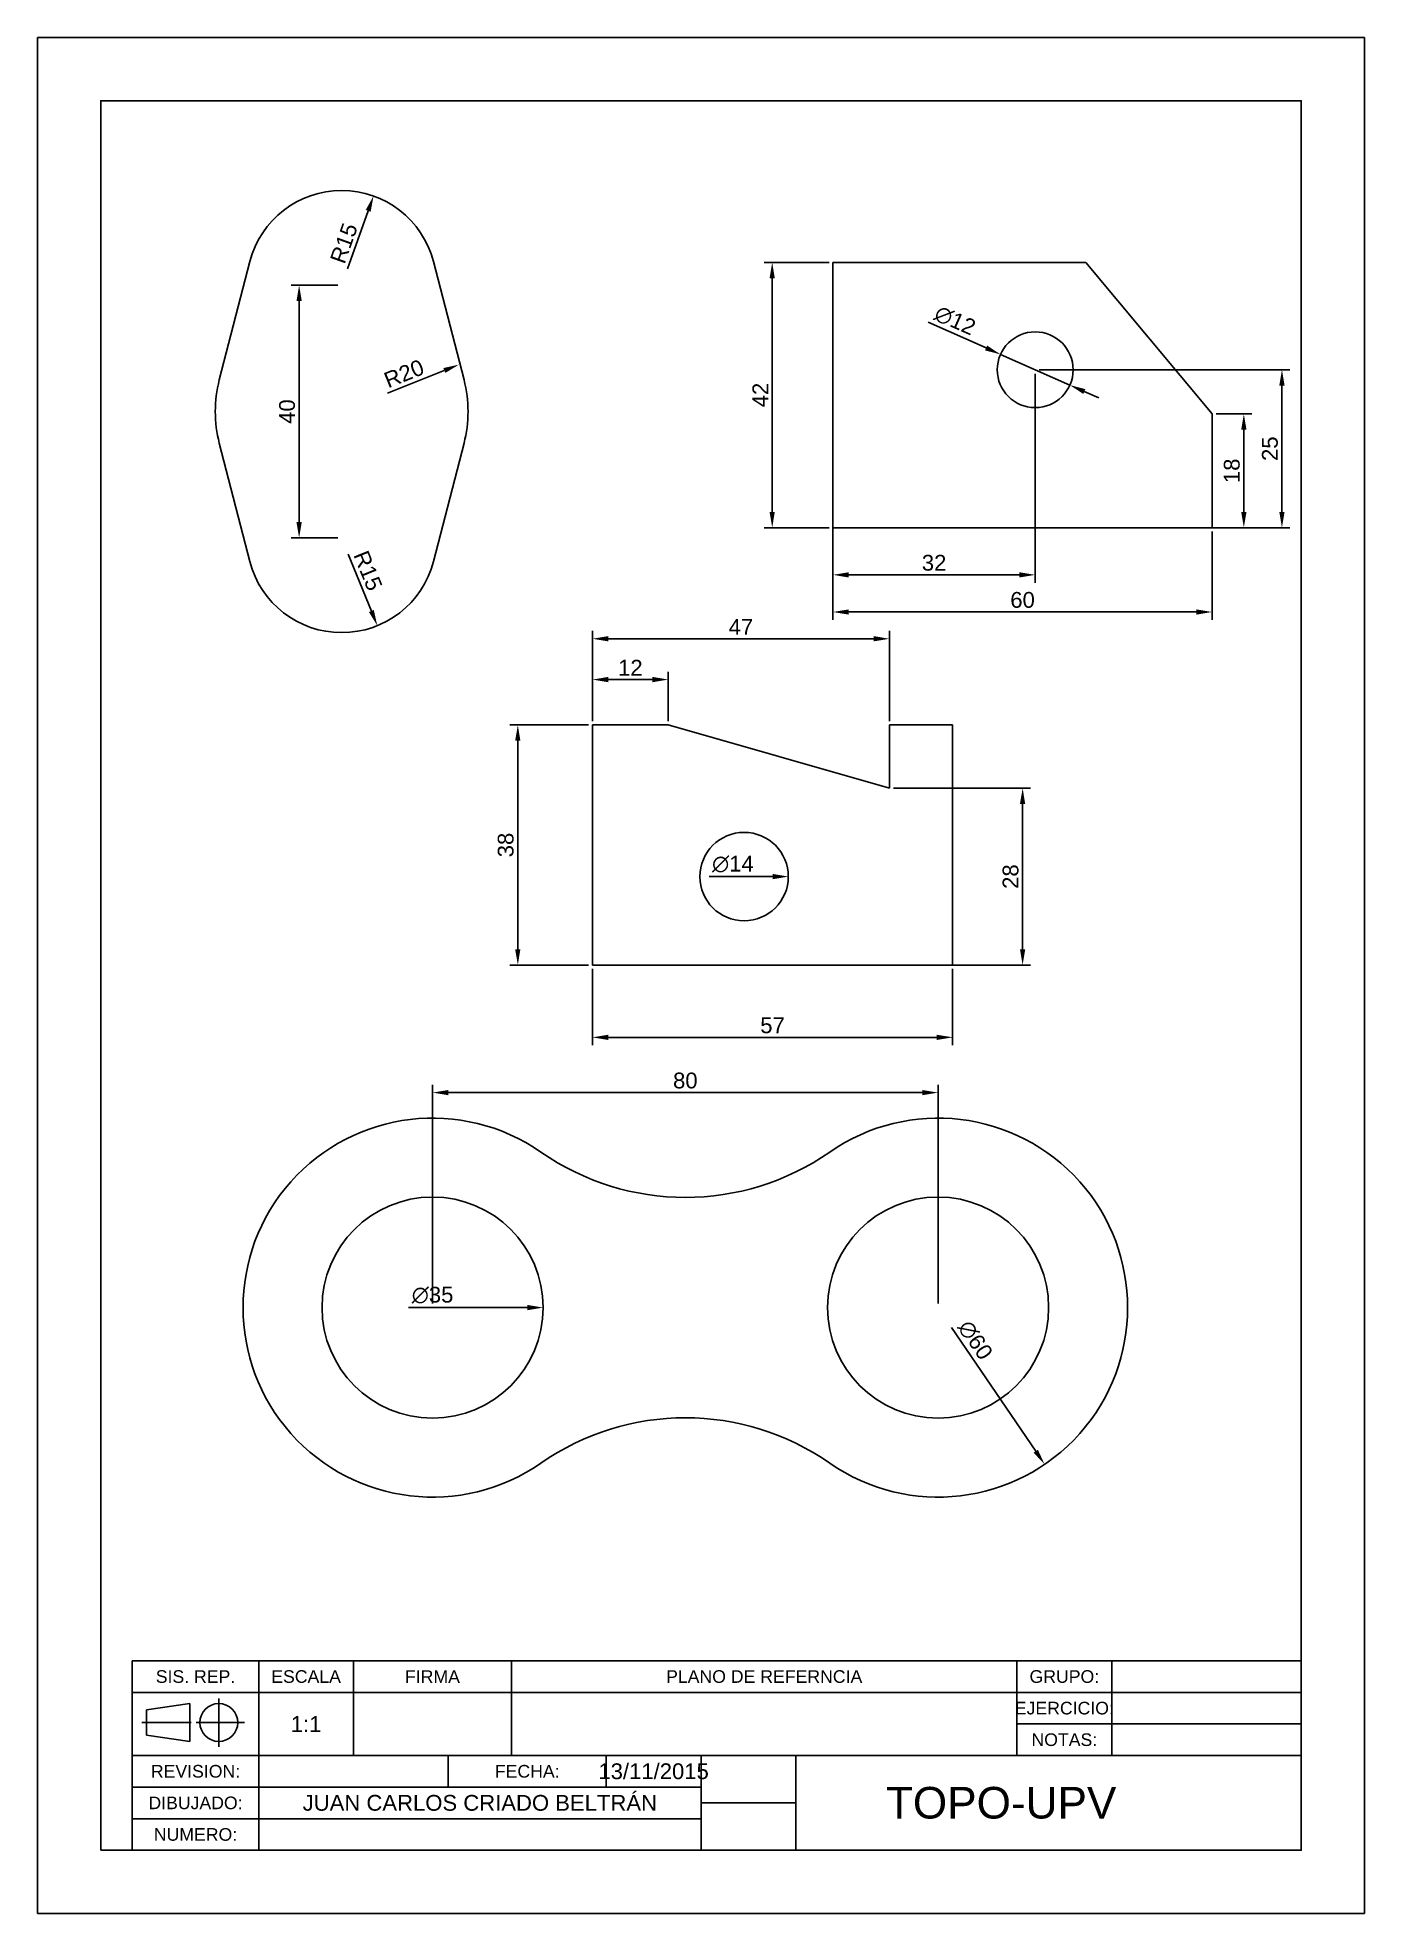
# Model space of a CAD drawing. Header units: millimetres. Extents: x 0 to 210, y 0 to 297.
import ezdxf

# ---------------------------------------------------------------- set-up
doc = ezdxf.new("R2010")
doc.units = ezdxf.units.MM
for name, color, linetype in [('Cotas', 1, 'Continuous'), ('Dibujo', 7, 'Continuous'), ('Sombreado', 7, 'Continuous')]:
    doc.layers.add(name, color=color, linetype=linetype)
doc.styles.get("Standard").update_dxf_attribs({"font": 'arial.ttf'})
doc.dimstyles.new('ISO-25', dxfattribs={"dimtxt": 2.5, "dimasz": 2.5, "dimexe": 1.25, "dimexo": 0.625, "dimtad": 1, "dimdec": 1, "dimtxsty": 'Standard', "dimcen": 2.5, "dimadec": 0, "dimazin": 0, "dimtfac": 1, "dimtdec": 1, "dimtmove": 0, "dimatfit": 3, "dimfxl": 1, "dimarcsym": 0})

# ---------------------------------------------------------------- blocks, each defined once
blk = doc.blocks.new('*D26')
at = {"layer": 'Cotas', "color": 0, "lineweight": -2, "transparency": 16777216}
for p, q in [((47.51, 257.78), (40.15, 257.78)), ((41.4, 255.28), (41.4, 220.28)), ((47.51, 217.78), (40.15, 217.78))]:
    blk.add_line(p, q, dxfattribs=at)
at = {"layer": 'Cotas', "color": 0, "transparency": 16777216}
for points in [[(40.98, 255.28), (41.82, 255.28), (41.4, 257.78)], [(40.98, 220.28), (41.82, 220.28), (41.4, 217.78)]]:
    blk.add_solid(points, dxfattribs=at)
at = {"layer": 'Defpoints', "color": 0, "transparency": 16777216}
for p in [(48.13, 257.78), (41.4, 217.78), (48.13, 217.78)]:
    blk.add_point(p, dxfattribs=at)
at = {"layer": 'Cotas', "color": 0, "transparency": 16777216, "insert": (39.5, 237.78), "char_height": 2.5, "attachment_point": 5, "rotation": 90}
blk.add_mtext('40', dxfattribs=at)
blk = doc.blocks.new('*D27')
at = {"layer": 'Cotas', "color": 0, "lineweight": -2, "transparency": 16777216}
blk.add_line((55.36, 240.68), (64.38, 244.29), dxfattribs=at)
at = {"layer": 'Cotas', "color": 0, "transparency": 16777216}
blk.add_solid([(64.23, 244.67), (64.54, 243.9), (66.7, 245.22)], dxfattribs=at)
at = {"layer": 'Defpoints', "color": 0, "transparency": 16777216}
for p in [(66.7, 245.22), (48.13, 237.78)]:
    blk.add_point(p, dxfattribs=at)
at = {"layer": 'Cotas', "color": 0, "transparency": 16777216, "insert": (58, 243.78), "char_height": 2.5, "attachment_point": 5, "rotation": 21.8212}
blk.add_mtext('R20', dxfattribs=at)
blk = doc.blocks.new('*D28')
at = {"layer": 'Cotas', "color": 0, "lineweight": -2, "transparency": 16777216}
blk.add_line((49.06, 260.38), (52.33, 269.56), dxfattribs=at)
at = {"layer": 'Cotas', "color": 0, "transparency": 16777216}
blk.add_solid([(51.94, 269.7), (52.72, 269.42), (53.17, 271.91)], dxfattribs=at)
at = {"layer": 'Defpoints', "color": 0, "transparency": 16777216}
for p in [(53.17, 271.91), (48.13, 257.78)]:
    blk.add_point(p, dxfattribs=at)
at = {"layer": 'Cotas', "color": 0, "transparency": 16777216, "insert": (48.49, 264.43), "char_height": 2.5, "attachment_point": 5, "rotation": 70.3783}
blk.add_mtext('R15', dxfattribs=at)
blk = doc.blocks.new('*D29')
at = {"layer": 'Cotas', "color": 0, "lineweight": -2, "transparency": 16777216}
blk.add_line((49.17, 215.23), (52.83, 206.2), dxfattribs=at)
at = {"layer": 'Cotas', "color": 0, "transparency": 16777216}
blk.add_solid([(53.22, 206.36), (52.45, 206.04), (53.77, 203.88)], dxfattribs=at)
at = {"layer": 'Defpoints', "color": 0, "transparency": 16777216}
for p in [(48.13, 217.78), (53.77, 203.88)]:
    blk.add_point(p, dxfattribs=at)
at = {"layer": 'Cotas', "color": 0, "transparency": 16777216, "insert": (52.29, 212.59), "char_height": 2.5, "attachment_point": 5, "rotation": 292.0744}
blk.add_mtext('R15', dxfattribs=at)
blk = doc.blocks.new('*D30')
at = {"layer": 'Cotas', "color": 0, "lineweight": -2, "transparency": 16777216}
blk.add_line((58.73, 95.92), (77.52, 95.92), dxfattribs=at)
at = {"layer": 'Cotas', "color": 0, "transparency": 16777216}
blk.add_solid([(77.52, 96.34), (77.52, 95.51), (80.02, 95.92)], dxfattribs=at)
at = {"layer": 'Defpoints', "color": 0, "transparency": 16777216}
for p in [(45.02, 95.92), (80.02, 95.92)]:
    blk.add_point(p, dxfattribs=at)
at = {"layer": 'Cotas', "color": 0, "transparency": 16777216, "insert": (62.52, 97.89), "char_height": 2.5, "attachment_point": 5}
blk.add_mtext('∅35', dxfattribs=at)
blk = doc.blocks.new('*D31')
at = {"layer": 'Cotas', "color": 0, "lineweight": -2, "transparency": 16777216}
blk.add_line((144.65, 92.78), (157.98, 73.18), dxfattribs=at)
at = {"layer": 'Cotas', "color": 0, "transparency": 16777216}
blk.add_solid([(158.32, 73.41), (157.63, 72.95), (159.38, 71.11)], dxfattribs=at)
at = {"layer": 'Defpoints', "color": 0, "transparency": 16777216}
for p in [(125.65, 120.73), (159.38, 71.11)]:
    blk.add_point(p, dxfattribs=at)
at = {"layer": 'Cotas', "color": 0, "transparency": 16777216, "insert": (148.4, 90.77), "char_height": 2.5, "attachment_point": 5, "rotation": 304.2109}
blk.add_mtext('∅60', dxfattribs=at)
blk = doc.blocks.new('*D32')
at = {"layer": 'Cotas', "color": 0, "lineweight": -2, "transparency": 16777216}
for p, q in [((62.52, 96.55), (62.52, 131.21)), ((142.52, 96.55), (142.52, 131.21)), ((65.02, 129.96), (140.02, 129.96))]:
    blk.add_line(p, q, dxfattribs=at)
at = {"layer": 'Cotas', "color": 0, "transparency": 16777216}
for points in [[(65.02, 130.37), (65.02, 129.54), (62.52, 129.96)], [(140.02, 130.37), (140.02, 129.54), (142.52, 129.96)]]:
    blk.add_solid(points, dxfattribs=at)
at = {"layer": 'Defpoints', "color": 0, "transparency": 16777216}
for p in [(142.52, 129.96), (62.52, 95.92), (142.52, 95.92)]:
    blk.add_point(p, dxfattribs=at)
at = {"layer": 'Cotas', "color": 0, "transparency": 16777216, "insert": (102.52, 131.86), "char_height": 2.5, "attachment_point": 5}
blk.add_mtext('80', dxfattribs=at)
blk = doc.blocks.new('*D33')
at = {"layer": 'Cotas', "color": 0, "lineweight": -2, "transparency": 16777216}
blk.add_line((106.28, 164.16), (116.32, 164.16), dxfattribs=at)
at = {"layer": 'Cotas', "color": 0, "transparency": 16777216}
blk.add_solid([(116.32, 164.58), (116.32, 163.74), (118.82, 164.16)], dxfattribs=at)
at = {"layer": 'Defpoints', "color": 0, "transparency": 16777216}
for p in [(104.82, 164.16), (118.82, 164.16)]:
    blk.add_point(p, dxfattribs=at)
at = {"layer": 'Cotas', "color": 0, "transparency": 16777216, "insert": (110.05, 166.13), "char_height": 2.5, "attachment_point": 5}
blk.add_mtext('∅14', dxfattribs=at)
blk = doc.blocks.new('*D34')
at = {"layer": 'Cotas', "color": 0, "lineweight": -2, "transparency": 16777216}
for p, q in [((87.2, 188.16), (74.76, 188.16)), ((76.01, 185.66), (76.01, 152.66)), ((87.2, 150.16), (74.76, 150.16))]:
    blk.add_line(p, q, dxfattribs=at)
at = {"layer": 'Cotas', "color": 0, "transparency": 16777216}
for points in [[(75.59, 185.66), (76.42, 185.66), (76.01, 188.16)], [(75.59, 152.66), (76.42, 152.66), (76.01, 150.16)]]:
    blk.add_solid(points, dxfattribs=at)
at = {"layer": 'Defpoints', "color": 0, "transparency": 16777216}
for p in [(87.82, 188.16), (76.01, 150.16), (87.82, 150.16)]:
    blk.add_point(p, dxfattribs=at)
at = {"layer": 'Cotas', "color": 0, "transparency": 16777216, "insert": (74.1, 169.16), "char_height": 2.5, "attachment_point": 5, "rotation": 90}
blk.add_mtext('38', dxfattribs=at)
blk = doc.blocks.new('*D35')
at = {"layer": 'Cotas', "color": 0, "lineweight": -2, "transparency": 16777216}
for p, q in [((87.82, 149.54), (87.82, 137.46)), ((144.82, 149.54), (144.82, 137.46)), ((90.32, 138.71), (142.32, 138.71))]:
    blk.add_line(p, q, dxfattribs=at)
at = {"layer": 'Cotas', "color": 0, "transparency": 16777216}
for points in [[(90.32, 139.12), (90.32, 138.29), (87.82, 138.71)], [(142.32, 139.12), (142.32, 138.29), (144.82, 138.71)]]:
    blk.add_solid(points, dxfattribs=at)
at = {"layer": 'Defpoints', "color": 0, "transparency": 16777216}
for p in [(87.82, 150.16), (144.82, 150.16), (144.82, 138.71)]:
    blk.add_point(p, dxfattribs=at)
at = {"layer": 'Cotas', "color": 0, "transparency": 16777216, "insert": (116.32, 140.6), "char_height": 2.5, "attachment_point": 5}
blk.add_mtext('57', dxfattribs=at)
blk = doc.blocks.new('*D36')
at = {"layer": 'Cotas', "color": 0, "lineweight": -2, "transparency": 16777216}
for p, q in [((135.45, 178.16), (157.15, 178.16)), ((155.9, 175.66), (155.9, 152.66)), ((135.45, 150.16), (157.15, 150.16))]:
    blk.add_line(p, q, dxfattribs=at)
at = {"layer": 'Cotas', "color": 0, "transparency": 16777216}
for points in [[(155.48, 175.66), (156.31, 175.66), (155.9, 178.16)], [(155.48, 152.66), (156.31, 152.66), (155.9, 150.16)]]:
    blk.add_solid(points, dxfattribs=at)
at = {"layer": 'Defpoints', "color": 0, "transparency": 16777216}
for p in [(134.82, 178.16), (134.82, 150.16), (155.9, 150.16)]:
    blk.add_point(p, dxfattribs=at)
at = {"layer": 'Cotas', "color": 0, "transparency": 16777216, "insert": (154, 164.16), "char_height": 2.5, "attachment_point": 5, "rotation": 90}
blk.add_mtext('28', dxfattribs=at)
blk = doc.blocks.new('*D37')
at = {"layer": 'Cotas', "color": 0, "lineweight": -2, "transparency": 16777216}
for p, q in [((87.82, 188.79), (87.82, 196.6)), ((99.82, 188.79), (99.82, 196.6)), ((90.32, 195.35), (97.32, 195.35))]:
    blk.add_line(p, q, dxfattribs=at)
at = {"layer": 'Cotas', "color": 0, "transparency": 16777216}
for points in [[(90.32, 195.77), (90.32, 194.93), (87.82, 195.35)], [(97.32, 195.77), (97.32, 194.93), (99.82, 195.35)]]:
    blk.add_solid(points, dxfattribs=at)
at = {"layer": 'Defpoints', "color": 0, "transparency": 16777216}
for p in [(99.82, 195.35), (87.82, 188.16), (99.82, 188.16)]:
    blk.add_point(p, dxfattribs=at)
at = {"layer": 'Cotas', "color": 0, "transparency": 16777216, "insert": (93.82, 197.23), "char_height": 2.5, "attachment_point": 5}
blk.add_mtext('12', dxfattribs=at)
blk = doc.blocks.new('*D38')
at = {"layer": 'Cotas', "color": 0, "lineweight": -2, "transparency": 16777216}
for p, q in [((87.82, 188.79), (87.82, 203.06)), ((134.82, 188.79), (134.82, 203.06)), ((90.32, 201.81), (132.32, 201.81))]:
    blk.add_line(p, q, dxfattribs=at)
at = {"layer": 'Cotas', "color": 0, "transparency": 16777216}
for points in [[(90.32, 202.23), (90.32, 201.4), (87.82, 201.81)], [(132.32, 202.23), (132.32, 201.4), (134.82, 201.81)]]:
    blk.add_solid(points, dxfattribs=at)
at = {"layer": 'Defpoints', "color": 0, "transparency": 16777216}
for p in [(134.82, 201.81), (87.82, 188.16), (134.82, 188.16)]:
    blk.add_point(p, dxfattribs=at)
at = {"layer": 'Cotas', "color": 0, "transparency": 16777216, "insert": (111.32, 203.69), "char_height": 2.5, "attachment_point": 5}
blk.add_mtext('47', dxfattribs=at)
blk = doc.blocks.new('*D39')
at = {"layer": 'Cotas', "color": 0, "lineweight": -2, "transparency": 16777216}
for p, q in [((125.89, 243.78), (125.89, 210.68)), ((157.89, 243.78), (157.89, 210.68)), ((155.39, 211.93), (128.39, 211.93))]:
    blk.add_line(p, q, dxfattribs=at)
at = {"layer": 'Cotas', "color": 0, "transparency": 16777216}
for points in [[(128.39, 212.34), (128.39, 211.51), (125.89, 211.93)], [(155.39, 212.34), (155.39, 211.51), (157.89, 211.93)]]:
    blk.add_solid(points, dxfattribs=at)
at = {"layer": 'Defpoints', "color": 0, "transparency": 16777216}
for p in [(125.89, 244.4), (157.89, 244.4), (125.89, 211.93)]:
    blk.add_point(p, dxfattribs=at)
at = {"layer": 'Cotas', "color": 0, "transparency": 16777216, "insert": (141.89, 213.83), "char_height": 2.5, "attachment_point": 5}
blk.add_mtext('32', dxfattribs=at)
blk = doc.blocks.new('*D40')
at = {"layer": 'Cotas', "color": 0, "lineweight": -2, "transparency": 16777216}
for p, q in [((140.96, 251.91), (150.12, 247.85)), ((163.38, 241.97), (152.41, 246.83)), ((165.66, 240.95), (167.95, 239.94))]:
    blk.add_line(p, q, dxfattribs=at)
at = {"layer": 'Cotas', "color": 0, "transparency": 16777216}
for points in [[(150.29, 248.23), (149.95, 247.47), (152.41, 246.83)], [(165.83, 241.33), (165.49, 240.57), (163.38, 241.97)]]:
    blk.add_solid(points, dxfattribs=at)
at = {"layer": 'Defpoints', "color": 0, "transparency": 16777216}
for p in [(152.41, 246.83), (163.38, 241.97)]:
    blk.add_point(p, dxfattribs=at)
at = {"layer": 'Cotas', "color": 0, "transparency": 16777216, "insert": (145.2, 252.19), "char_height": 2.5, "attachment_point": 5, "rotation": 336.0825}
blk.add_mtext('∅12', dxfattribs=at)
blk = doc.blocks.new('*D41')
at = {"layer": 'Cotas', "color": 0, "lineweight": -2, "transparency": 16777216}
for p, q in [((125.27, 261.4), (115.02, 261.4)), ((116.27, 221.9), (116.27, 258.9)), ((125.27, 219.4), (115.02, 219.4))]:
    blk.add_line(p, q, dxfattribs=at)
at = {"layer": 'Cotas', "color": 0, "transparency": 16777216}
for points in [[(115.85, 258.9), (116.68, 258.9), (116.27, 261.4)], [(115.85, 221.9), (116.68, 221.9), (116.27, 219.4)]]:
    blk.add_solid(points, dxfattribs=at)
at = {"layer": 'Defpoints', "color": 0, "transparency": 16777216}
for p in [(116.27, 261.4), (125.89, 261.4), (125.89, 219.4)]:
    blk.add_point(p, dxfattribs=at)
at = {"layer": 'Cotas', "color": 0, "transparency": 16777216, "insert": (114.39, 240.4), "char_height": 2.5, "attachment_point": 5, "rotation": 90}
blk.add_mtext('42', dxfattribs=at)
blk = doc.blocks.new('*D42')
at = {"layer": 'Cotas', "color": 0, "lineweight": -2, "transparency": 16777216}
for p, q in [((125.89, 218.78), (125.89, 204.8)), ((185.89, 218.78), (185.89, 204.8)), ((128.39, 206.05), (183.39, 206.05))]:
    blk.add_line(p, q, dxfattribs=at)
at = {"layer": 'Cotas', "color": 0, "transparency": 16777216}
for points in [[(128.39, 206.46), (128.39, 205.63), (125.89, 206.05)], [(183.39, 206.46), (183.39, 205.63), (185.89, 206.05)]]:
    blk.add_solid(points, dxfattribs=at)
at = {"layer": 'Defpoints', "color": 0, "transparency": 16777216}
for p in [(125.89, 219.4), (185.89, 219.4), (185.89, 206.05)]:
    blk.add_point(p, dxfattribs=at)
at = {"layer": 'Cotas', "color": 0, "transparency": 16777216, "insert": (155.89, 207.95), "char_height": 2.5, "attachment_point": 5}
blk.add_mtext('60', dxfattribs=at)
blk = doc.blocks.new('*D43')
at = {"layer": 'Cotas', "color": 0, "lineweight": -2, "transparency": 16777216}
for p, q in [((158.52, 244.4), (198.19, 244.4)), ((196.94, 241.9), (196.94, 221.9)), ((158.52, 219.4), (198.19, 219.4))]:
    blk.add_line(p, q, dxfattribs=at)
at = {"layer": 'Cotas', "color": 0, "transparency": 16777216}
for points in [[(196.52, 241.9), (197.36, 241.9), (196.94, 244.4)], [(196.52, 221.9), (197.36, 221.9), (196.94, 219.4)]]:
    blk.add_solid(points, dxfattribs=at)
at = {"layer": 'Defpoints', "color": 0, "transparency": 16777216}
for p in [(157.89, 244.4), (157.89, 219.4), (196.94, 219.4)]:
    blk.add_point(p, dxfattribs=at)
at = {"layer": 'Cotas', "color": 0, "transparency": 16777216, "insert": (195.04, 231.9), "char_height": 2.5, "attachment_point": 5, "rotation": 90}
blk.add_mtext('25', dxfattribs=at)
blk = doc.blocks.new('*D44')
at = {"layer": 'Cotas', "color": 0, "lineweight": -2, "transparency": 16777216}
for p, q in [((186.52, 237.4), (192.16, 237.4)), ((190.91, 234.9), (190.91, 221.9)), ((186.52, 219.4), (192.16, 219.4))]:
    blk.add_line(p, q, dxfattribs=at)
at = {"layer": 'Cotas', "color": 0, "transparency": 16777216}
for points in [[(190.49, 234.9), (191.33, 234.9), (190.91, 237.4)], [(190.49, 221.9), (191.33, 221.9), (190.91, 219.4)]]:
    blk.add_solid(points, dxfattribs=at)
at = {"layer": 'Defpoints', "color": 0, "transparency": 16777216}
for p in [(185.89, 237.4), (185.89, 219.4), (190.91, 219.4)]:
    blk.add_point(p, dxfattribs=at)
at = {"layer": 'Cotas', "color": 0, "transparency": 16777216, "insert": (189.01, 228.4), "char_height": 2.5, "attachment_point": 5, "rotation": 90}
blk.add_mtext('18', dxfattribs=at)

msp = doc.modelspace()

# ---------------------------------------------------------------- linework, layer by layer
for p, q in [((15, 10), (15, 40)), ((15, 40), (200, 40)), ((35, 10), (35, 40)), ((35, 40), (50, 40)), ((50, 40), (50, 25)), ((75, 25), (75, 40)), ((75, 40), (155, 40)), ((155, 40), (155, 25)), ((155, 40), (170, 40)), ((170, 40), (170, 25)), ((200, 40), (200, 10)), ((200, 40), (200, 35)), ((200, 35), (15, 35)), ((15, 35), (15, 25)), ((17.27, 32.23), (24.11, 33.23)), ((24.11, 33.23), (24.11, 30.23)), ((28.69, 33.23), (28.69, 34.03)), ((28.69, 34.03), (28.69, 26.36)), ((28.69, 30.23), (28.69, 33.23)), ((28.69, 33.23), (28.69, 30.23)), ((200, 35), (200, 30)), ((15, 30.23), (15, 32.23)), ((15, 30.23), (15, 28.23)), ((17.27, 30.23), (16.52, 30.23)), ((16.52, 30.23), (24.11, 30.23)), ((17.27, 32.23), (17.27, 30.23)), ((24.11, 30.23), (17.27, 30.23)), ((17.27, 30.23), (17.27, 28.23)), ((24.11, 27.23), (24.11, 30.23)), ((24.11, 30.23), (24.21, 30.23)), ((24.21, 30.23), (24.31, 30.23)), ((24.31, 30.23), (24.21, 30.23)), ((32.78, 30.23), (25.1, 30.23)), ((28.69, 30.23), (25.69, 30.23)), ((28.69, 30.23), (31.69, 30.23)), ((31.69, 30.23), (28.69, 30.23)), ((28.69, 30.23), (28.69, 27.23)), ((28.69, 26.36), (28.69, 30.23)), ((28.69, 30.23), (32.78, 30.23)), ((200, 30), (155, 30)), ((17.27, 28.23), (24.11, 27.23)), ((15, 25), (200, 25)), ((50, 25), (75, 25)), ((65, 20), (65, 25)), ((90, 20), (90, 25)), ((185, 25), (105, 25)), ((120, 25), (105, 25)), ((105, 25), (105, 10)), ((120, 10), (120, 25)), ((200, 25), (200, 10)), ((105, 20), (15, 20)), ((35, 20), (65, 20)), ((65, 20), (90, 20)), ((105, 15), (105, 20)), ((15, 10), (15, 15)), ((15, 15), (105, 15)), ((105, 10), (105, 17.5)), ((105, 17.5), (120, 17.5)), ((200, 10), (15, 10)), ((90, 10), (20, 10)), ((105, 10), (35, 10)), ((105, 10), (90, 10)), ((200, 10), (120, 10)), ((200, 10), (185, 10))]:
    msp.add_line(p, q)
for points in [[(0, 0), (210, 0), (210, 297), (0, 297)], [(10, 10), (200, 10), (200, 287), (10, 287)]]:
    msp.add_lwpolyline(points, close=True)
msp.add_circle((28.69, 30.23), 3)
at = {"layer": 'Dibujo'}
for p, q in [((33.61, 261.53), (28.77, 242.78)), ((62.66, 261.53), (67.5, 242.78)), ((125.89, 219.4), (125.89, 261.4)), ((125.89, 261.4), (165.89, 261.4)), ((185.89, 237.4), (165.89, 261.4)), ((185.89, 219.4), (185.89, 237.4)), ((28.77, 232.78), (33.61, 214.03)), ((67.5, 232.78), (62.66, 214.03)), ((185.89, 219.4), (125.89, 219.4)), ((125.89, 219.4), (157.89, 219.4)), ((87.82, 150.16), (87.82, 188.16)), ((87.82, 188.16), (99.82, 188.16)), ((99.82, 188.16), (134.82, 178.16)), ((144.82, 188.16), (134.82, 188.16)), ((134.82, 188.16), (134.82, 178.16)), ((144.82, 150.16), (144.82, 188.16)), ((87.82, 150.16), (144.82, 150.16)), ((87.82, 150.16), (111.82, 150.16))]:
    msp.add_line(p, q, dxfattribs=at)
for centre, radius in [((157.89, 244.4), 6), ((111.82, 164.16), 7), ((62.52, 95.92), 17.5), ((142.52, 95.92), 17.5)]:
    msp.add_circle(centre, radius, dxfattribs=at)
for centre, radius, start, end in [((48.13, 257.78), 15, 14.4775, 165.5225), ((48.13, 237.78), 20, 165.5225, 194.4775), ((48.13, 237.78), 20, 345.5225, 14.4775), ((48.13, 217.78), 15, 194.4775, 345.5225), ((62.52, 95.92), 30, 55.1501, 304.8499), ((142.52, 95.92), 30, 235.1501, 124.8499), ((102.52, 153.37), 40, 235.1501, 304.8499), ((102.52, 38.48), 40, 55.1501, 124.8499)]:
    msp.add_arc(centre, radius, start, end, dxfattribs=at)

# ---------------------------------------------------------------- texts
at = {"attachment_point": 5}
for s, width, insert, char_height in [('\\pt6,10,14,16;SIS. REP.', 20, (25, 37.5), 2), ('ESCALA', 15, (42.5, 37.5), 2), ('FIRMA', 25, (62.5, 37.5), 2), ('PLANO DE REFERNCIA', 80, (115, 37.5), 2), ('GRUPO:', 15, (162.5, 37.5), 2), ('EJERCICIO:', 15, (162.5, 32.5), 2), ('NOTAS:', 15, (162.5, 27.5), 2), ('REVISION:', 20, (25, 22.5), 2), ('FECHA:', 25, (77.5, 22.5), 2), ('DIBUJADO:', 20, (25, 17.5), 2), ('TOPO-UPV', 65, (152.5, 17.5), 5), ('NUMERO:', 20, (25, 12.5), 2)]:
    msp.add_mtext_dynamic_manual_height_columns(s, width=width, gutter_width=12.5, heights=[0], dxfattribs=dict(at, insert=insert, char_height=char_height))
at = {"layer": 'Sombreado', "char_height": 2.5, "attachment_point": 5}
for s, width, insert in [('1:1', 15, (42.5, 30)), ('13/11/2015', 15, (97.5, 22.5)), ('JUAN CARLOS CRIADO BELTRÁN', 70, (70, 17.5))]:
    msp.add_mtext_dynamic_manual_height_columns(s, width=width, gutter_width=12.5, heights=[0], dxfattribs=dict(at, insert=insert))

# ---------------------------------------------------------------- dimensions: what is measured, and where the dimension line sits
at = {"layer": 'Cotas'}
for center, mpoint, picture, middle in [((48.13, 257.78), (53.17, 271.91), '*D28', (50.28, 263.79)), ((48.13, 237.78), (66.7, 245.22), '*D27', (58.71, 242.02)), ((48.13, 217.78), (53.77, 203.88), '*D29', (50.53, 211.87))]:
    dim = msp.add_radius_dim(center=center, mpoint=mpoint, dimstyle='ISO-25', dxfattribs=at)
    dim.commit()
    dim.dimension.update_dxf_attribs({"geometry": picture, "text_midpoint": middle, "dimtype": 164})
for base, p1, p2, picture, middle in [((116.27, 261.4), (125.89, 219.4), (125.89, 261.4), '*D41', (114.39, 240.4)), ((41.4, 217.78), (48.13, 257.78), (48.13, 217.78), '*D26', (39.5, 237.78)), ((196.94, 219.4), (157.89, 244.4), (157.89, 219.4), '*D43', (195.04, 231.9)), ((190.91, 219.4), (185.89, 237.4), (185.89, 219.4), '*D44', (189.01, 228.4)), ((76.01, 150.16), (87.82, 188.16), (87.82, 150.16), '*D34', (74.1, 169.16)), ((155.9, 150.16), (134.82, 178.16), (134.82, 150.16), '*D36', (154, 164.16))]:
    dim = msp.add_linear_dim(base=base, p1=p1, p2=p2, angle=90, dimstyle='ISO-25', dxfattribs=at)
    dim.commit()
    dim.dimension.update_dxf_attribs({"geometry": picture, "text_midpoint": middle})
dim = msp.add_diameter_dim_2p(p1=(163.38, 241.97), p2=(152.41, 246.83), dimstyle='ISO-25', dxfattribs=at)
dim.commit()
dim.dimension.update_dxf_attribs({"geometry": '*D40', "text_midpoint": (145.2, 252.19)})
for base, p1, p2, picture, middle in [((125.89, 211.93), (157.89, 244.4), (125.89, 244.4), '*D39', (141.89, 213.83)), ((185.89, 206.05), (125.89, 219.4), (185.89, 219.4), '*D42', (155.89, 207.95)), ((134.82, 201.81), (87.82, 188.16), (134.82, 188.16), '*D38', (111.32, 203.69)), ((99.82, 195.35), (87.82, 188.16), (99.82, 188.16), '*D37', (93.82, 197.23)), ((144.82, 138.71), (87.82, 150.16), (144.82, 150.16), '*D35', (116.32, 140.6)), ((142.52, 129.96), (62.52, 95.92), (142.52, 95.92), '*D32', (102.52, 131.86))]:
    dim = msp.add_linear_dim(base=base, p1=p1, p2=p2, dimstyle='ISO-25', dxfattribs=at)
    dim.commit()
    dim.dimension.update_dxf_attribs({"geometry": picture, "text_midpoint": middle})
for p1, p2, picture, middle in [((104.82, 164.16), (118.82, 164.16), '*D33', (110.05, 164.16)), ((125.65, 120.73), (159.38, 71.11), '*D31', (146.77, 89.67)), ((45.02, 95.92), (80.02, 95.92), '*D30', (62.52, 95.92))]:
    dim = msp.add_diameter_dim_2p(p1=p1, p2=p2, dimstyle='ISO-25', dxfattribs=at)
    dim.commit()
    dim.dimension.update_dxf_attribs({"geometry": picture, "text_midpoint": middle, "dimtype": 163})

doc.saveas('drawing.dxf')
